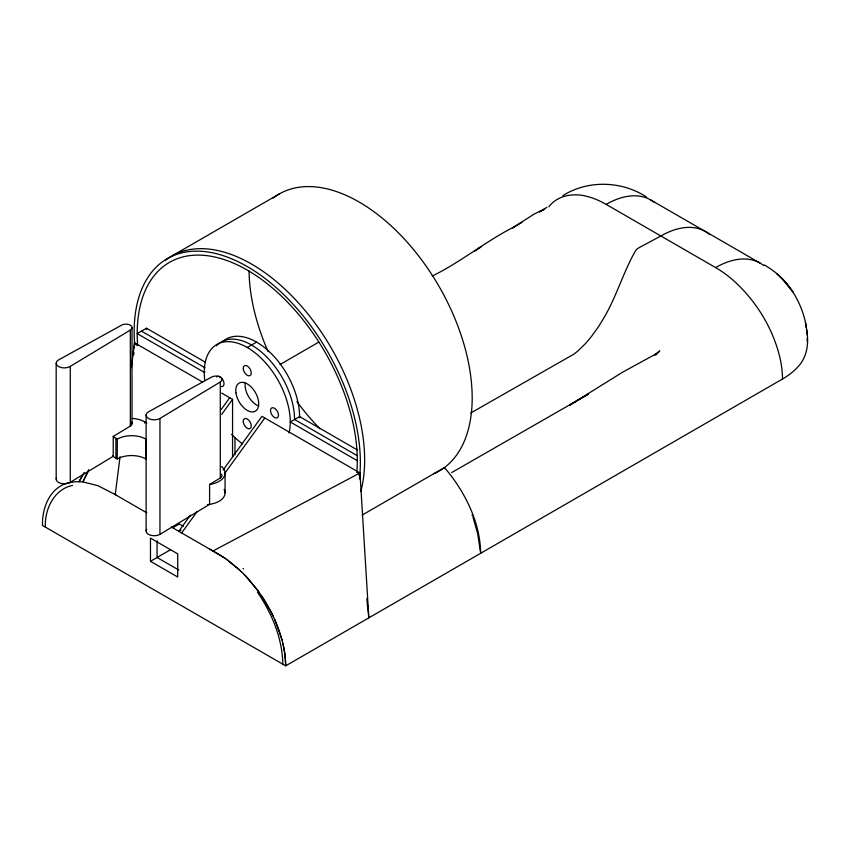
<?xml version="1.0" encoding="UTF-8"?>
<svg xmlns="http://www.w3.org/2000/svg" width="850" height="850" viewBox="0 0 850 850"><rect width="100%" height="100%" fill="white"/><g stroke="black" fill="none" stroke-linecap="round" stroke-linejoin="round"><path stroke-width="1.27" d="M45.369 527.096C44.54 509.501 53.89 489.249 72.537 485.392M132.026 327.601L132.026 423.619M225.069 473.099L225.069 492.957M299.561 417.807L299.572 416.606A60.828 35.116 60 0 0 270.948 353.271A60.828 35.116 60 0 0 223.178 341.19M806.523 329.566C809.189 342.816 807.287 357.659 797.258 367.519A84.49 48.779 0 0 1 782.489 379.026L285.696 665.847L42.5 525.449C41.958 508.459 49.396 488.368 67.182 483.183M133.726 354.939L133.896 352.378M134.183 347.916L134.523 342.784L202.173 381.841M115.239 494.604L120.062 456.652M131.368 367.646L134.523 342.784L137.232 345.621M359.029 475.426L359.975 472.94L261.938 416.341L223.083 470.05M88.655 469.944L82.875 481.876L74.917 481.737L67.586 483.055M88.825 470.135L82.875 481.876L97.941 485.69L114.846 494.371M83.502 473.524L79.061 481.631L84.288 472.526M221.149 409.551L229.691 397.726M221.68 414.428L232.56 399.383L221.669 393.093M190.442 515.174L178.787 531.282L181.061 529.975M181.645 532.939L197.189 511.456M225.165 472.781L264.807 417.998M655.998 354.907L659.802 350.891L654.426 355.109L657.316 353.207L622.54 372.226L569.489 405.259L588.338 394.145L451.647 472.579M548.824 206.826C557.664 194.979 574.281 192.674 587.764 196.584A99.907 57.683 60 0 1 606.167 204.393L715.604 267.58A99.907 57.683 60 0 1 734.007 281.01C756.309 301.283 772.82 328.142 779.896 357.499A84.49 48.779 60 0 1 782.489 379.026M521.889 222.445L512.433 227.959L534.204 214.041L544.808 208.983L539.346 211.852L542.236 210.333M432.204 276.08C461.327 261.811 486.274 240.784 515.227 226.334M546.911 207.262L541.918 210.502M478.38 248.667L481.217 246.702L474.321 251.462M70.284 366.382L130.337 330.066A6.088 3.517 0 0 0 130.241 325.157A6.088 3.517 0 0 0 121.741 325.104L58.554 359.922A8.107 4.686 0 0 0 58.693 366.616A8.107 4.686 0 0 0 70.284 366.382L70.284 482.269A8.107 4.686 0 0 1 60.307 483.193A8.107 4.686 0 0 1 56.514 477.785M70.284 482.269L113.231 456.291L113.231 436.422L130.337 426.084A6.088 3.517 0 0 0 131.357 422.067M159.959 418.466L220.278 381.99A6.088 3.517 0 0 0 220.171 377.081A6.088 3.517 0 0 0 211.671 377.028L148.761 411.697A8.107 4.686 0 0 0 148.357 418.391A8.107 4.686 0 0 0 159.959 418.466L159.959 534.352A8.107 4.686 0 0 1 149.834 534.979A8.107 4.686 0 0 1 146.636 529.391M159.959 534.352L209.589 504.337L209.589 484.468L220.278 478.008A6.088 3.517 0 0 0 221.425 474.141M318.739 342.157L280.022 364.522M470.762 413.004L573.644 354.291A50.129 28.942 -60 0 0 578.574 350.349L584.726 344.324A76.351 44.083 -60 0 0 591.844 335.952L597.38 328.291A99.386 57.386 -60 0 0 599.473 325.114A96.348 55.622 -60 0 0 603.5 318.538C616.186 297.383 622.859 273.317 634.897 251.866A15.215 8.787 -60 0 1 635.917 250.314L636.491 249.602A4.93 2.837 -59.9 0 1 637.404 248.721L639.338 247.541A44.104 25.479 -60 0 0 640.326 247.01L660.886 235.981A89.207 51.51 -60 0 1 709.856 234.643M172.837 255.446L279.098 194.076M205.604 362.355L146.519 328.228L137.201 333.604L204.234 372.311L205.041 371.843M247.244 347.491L256.562 342.114M172.731 527.797L179.329 523.983L183.313 526.288M150.471 561.298L177.714 577.023L177.714 553.849L150.471 538.124L150.471 561.298L170.701 549.621M362.142 515.079L444.412 467.585A95.933 55.388 60 0 1 451.679 476.521C468.106 498.684 480.229 525.321 480.675 553.276L477.658 533.503L472.908 517.087M562.827 195.638C588.062 179.732 621.775 180.837 646.606 197.051M212.946 551.013L359.975 472.94L368.847 617.844L366.764 598.623M357.266 472.653L359.975 472.94M367.211 605.327L368.103 605.774M764.182 264.934C789.459 278.8 805.184 306.659 807.287 335.059M215.911 552.723L225.048 558.312M215.602 552.543L211.969 550.449M650.771 199.973L760.208 263.16M357.521 450.043L299.572 416.596L290.254 421.972L357.297 460.679M141.504 331.128L205.126 367.859M357.053 455.568L294.557 419.486A60.828 35.116 60 0 0 264.531 354.822A60.828 35.116 60 0 0 216.389 345.78M132.334 418.413A20.272 11.709 0 0 1 144.585 421.781L146.848 423.087M113.231 436.422A20.272 11.709 0 0 0 115.908 438.334L117.279 439.121A20.272 11.709 0 0 1 145.956 439.121L145.956 458.989A20.272 11.709 0 0 0 117.279 458.989L115.908 458.192A20.272 11.709 0 0 1 112.721 455.812M116.057 495.072L146.752 512.794M114.697 494.286L116.269 495.199M171.381 527.011L211.055 549.918M178.638 569.936L157.069 557.483L157.069 540.749M209.822 549.206L220.331 555.305M220.756 555.549L223.454 557.249M224.538 557.972L225.569 558.673M225.611 558.694L226.684 559.449M226.61 559.396L239.923 570.308M227.141 559.768L239.424 569.84M239.838 570.222L240.423 570.775M240.348 570.711L241.411 571.731M241.368 571.689L243.387 573.676M243.376 573.665L244.885 575.216M244.832 575.163L245.384 575.726M245.321 575.662L245.873 576.258M245.799 576.173L246.373 576.778M246.277 576.683L257.667 590.389M246.755 577.192L256.371 588.657M256.7 589.093L258.092 590.963M258.028 590.867L258.517 591.547M258.464 591.462L259.356 592.716M258.889 592.067L261.853 596.339M257.454 592.153C271.926 613.339 282.349 638.265 282.827 664.19M261.821 596.286L263.075 598.198M262.225 596.891L264.679 600.695M263.415 598.708L271.639 613.073M264.956 601.152L270.332 610.523M270.566 610.969L271.968 613.711M271.904 613.594L274.709 619.523M272.234 614.242L273.19 616.218M274.699 619.491C281.169 634.068 285.621 649.814 285.696 665.847L284.984 654.904L282.891 643.386M274.986 620.139L282.083 640.167M472.047 515.015L472.345 515.706M134.523 342.784L134.916 344.271M805.503 322.479L806.268 327.919M807.043 338.672L807.5 341.966M234.961 437.654L234.961 454.707M232.56 399.383L232.56 457.13M220.278 381.99L220.278 478.008M146.126 414.991L146.126 530.878M144.585 421.781L144.585 423.024M130.337 330.066L130.337 426.084M117.279 439.121L117.279 458.989M115.908 438.334L115.908 458.192M56.185 363.29L56.185 479.166M606.167 204.393A89.207 51.51 -60 0 1 654.309 202.374M715.604 267.58A89.207 51.51 -60 0 1 763.746 265.551M273.137 198.071A159.959 92.353 60 0 1 438.462 285.398A159.959 92.353 60 0 1 433.872 473.748M242.994 568.395A99.439 57.407 60 0 1 243.514 568.873M146.529 329.566A155.624 89.856 60 0 1 146.519 328.249M137.668 345.599A155.624 89.856 60 0 1 247.35 270.151A155.624 89.856 60 0 1 356.809 472.345M242.728 443.934A60.828 35.116 60 0 1 231.498 434.286M204.765 380.364A60.828 35.116 60 0 1 248.997 348.543A60.828 35.116 60 0 1 289.043 432.99M134.587 343.666A159.959 92.353 60 0 1 249.677 267.994A159.959 92.353 60 0 1 359.38 479.028M165.059 260.578A159.959 92.353 60 0 1 303.896 309.124A159.959 92.353 60 0 1 360.793 491.576M319.983 428.804A155.624 89.856 60 0 1 296.841 401.466M268.154 351.688A155.624 89.856 60 0 1 249.039 271.023M258.655 405.992A16.224 9.361 60 0 1 245.289 382.84M216.644 376.933A5.674 3.272 60 0 1 223.114 380.279A5.674 3.272 60 0 1 221.489 386.58M221.499 466.459A20.272 11.709 0 0 1 209.589 484.468M224.113 489.409A20.272 11.709 0 0 1 207.538 504.56M781.787 278.354L776.911 273.604L785.4 281.934L792.923 291.879L781.787 278.354M235.917 392.689A16.224 9.361 60 0 0 254.479 411.591A16.224 9.361 60 0 0 251.345 387.132A16.224 9.361 60 0 0 235.917 392.689M270.523 411.304A5.674 3.272 60 0 0 277.015 417.924A5.674 3.272 60 0 0 275.921 409.371A5.674 3.272 60 0 0 270.523 411.304M243.281 369.091A5.674 3.272 60 0 0 249.773 375.711A5.674 3.272 60 0 0 248.678 367.147A5.674 3.272 60 0 0 243.281 369.091M243.281 422.067A5.674 3.272 60 0 0 249.773 428.687A5.674 3.272 60 0 0 248.678 420.123A5.674 3.272 60 0 0 243.281 422.067"/></g></svg>
